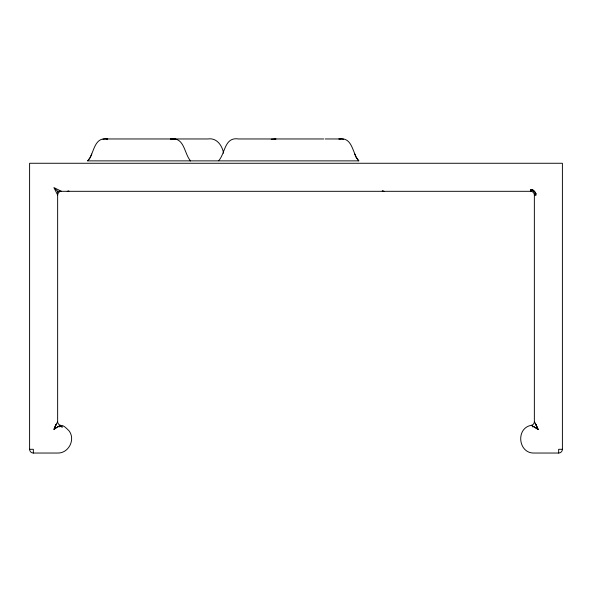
<?xml version="1.0" encoding="UTF-8"?>
<svg xmlns="http://www.w3.org/2000/svg" width="592" height="592" viewBox="0 0 592 592"><rect width="100%" height="100%" fill="white"/><g stroke="black" fill="none" stroke-linecap="round" stroke-linejoin="round"><path stroke-width="0.89" d="M55.337 189.003L57.639 191.312L530.617 191.312A3.737 3.737 0 0 1 534.361 195.049L536.226 195.049L535.286 193.799L535.479 192.245L534.036 191.63L533.422 190.187L531.868 190.38L532.067 189.632L533.037 190.861L534.583 191.083L534.036 191.63M534.361 195.049L534.361 421.652A3.737 3.737 0 0 1 531.409 425.308C515.417 427.994 518.163 453.775 534.361 453.035L558.663 453.035A3.737 3.737 0 0 0 562.4 449.298L562.4 163.266L29.6 163.266L29.6 449.298A3.737 3.737 0 0 0 33.337 453.035L57.639 453.035C68.62 453.435 75.761 439.464 69.005 430.798C66.933 428.889 62.404 423.287 59.318 426.196L59.215 426.965L58.408 426.432L53.916 429.4L57.639 421.652L57.639 191.312M534.487 195.049L534.717 193.954M531.72 190.95L530.617 191.179M171.917 138.979L170.526 138.965L175.321 139.246L171.14 138.965C184.637 137.211 184.075 153.572 190.543 160.869L87.72 160.869C94.542 153.395 93.44 136.678 107.737 138.965L207.918 138.965C216.687 137.522 222.2 145.477 223.584 153.21M55.034 426.558L56.225 424.116L53.916 429.4L56.299 427.683M535.449 195.049L536.034 193.599L534.805 192.629L535.479 192.245M91.767 154.038L90.199 157.716L87.72 160.869M533.037 190.861L533.422 190.187M57.402 427.002L59.977 425.611M530.617 190.217L532.067 189.632M68.028 191.231L68.953 191.024M535.286 193.799L536.034 193.599M67.244 191.312L68.258 191.238M102.949 139.246L107.122 138.965M271.203 139.246L275.376 138.965M275.199 138.979L275.99 138.965L274.607 138.979M106.456 138.979L107.737 138.965L106.353 138.979M325.171 138.965L338.779 138.965C353.01 136.7 352.07 153.335 358.796 160.869L218.589 160.869C225.397 153.387 224.324 136.693 238.606 138.965L323.743 138.965M190.047 160.869L218.337 160.869M29.6 449.298L33.337 449.298L33.337 453.035M562.4 449.298L558.663 449.298L558.663 453.035M338.779 138.965L343.575 139.246M339.394 138.965L340.171 138.979M383.949 191.312L382.41 191.001M383.668 191.312L382.24 191.024M59.318 426.196L62.449 427.017L59.281 425.966M531.409 425.308L538.084 429.4L534.361 421.652M534.598 427.002L533.592 426.432L532.785 426.965L532.023 425.611M358.796 160.869L356.036 157.294L354.749 154.038M535.227 423.125L538.098 429.437L535.701 427.683L538.069 429.415L535.782 424.131M530.617 189.44L530.617 191.312M60.591 425.308A3.737 3.737 0 0 1 57.639 421.652M61.383 191.312L53.902 187.568L57.639 195.049A3.737 3.737 0 0 1 61.383 191.312"/></g></svg>
